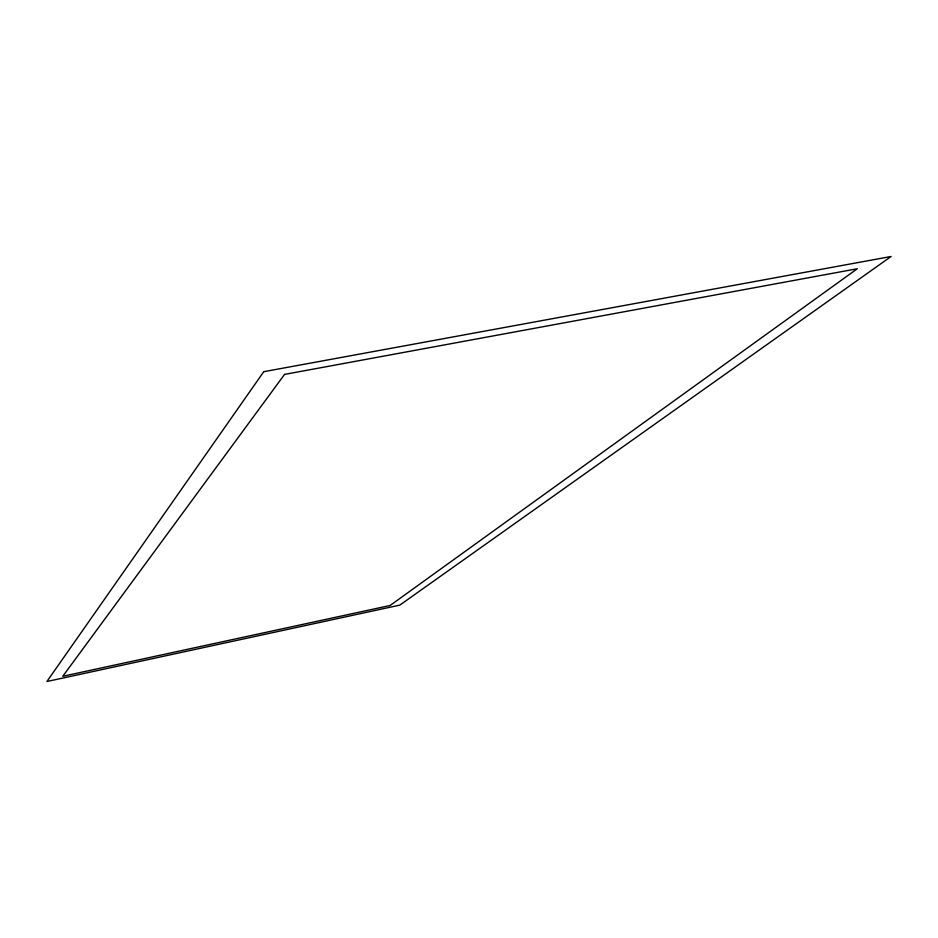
<?xml version="1.0" encoding="UTF-8"?>
<svg xmlns="http://www.w3.org/2000/svg" width="938" height="938" viewBox="0 0 938 938"><rect width="100%" height="100%" fill="white"/><g stroke="black" fill="none" stroke-linecap="round" stroke-linejoin="round"><path stroke-width="1.41" d="M263.754 371.694L46.9 681.516L399.834 605.116L891.1 256.484L263.754 371.694M284.566 374.403L62.776 676.286L390.126 605.479L857.297 268.749L284.566 374.403"/></g></svg>
